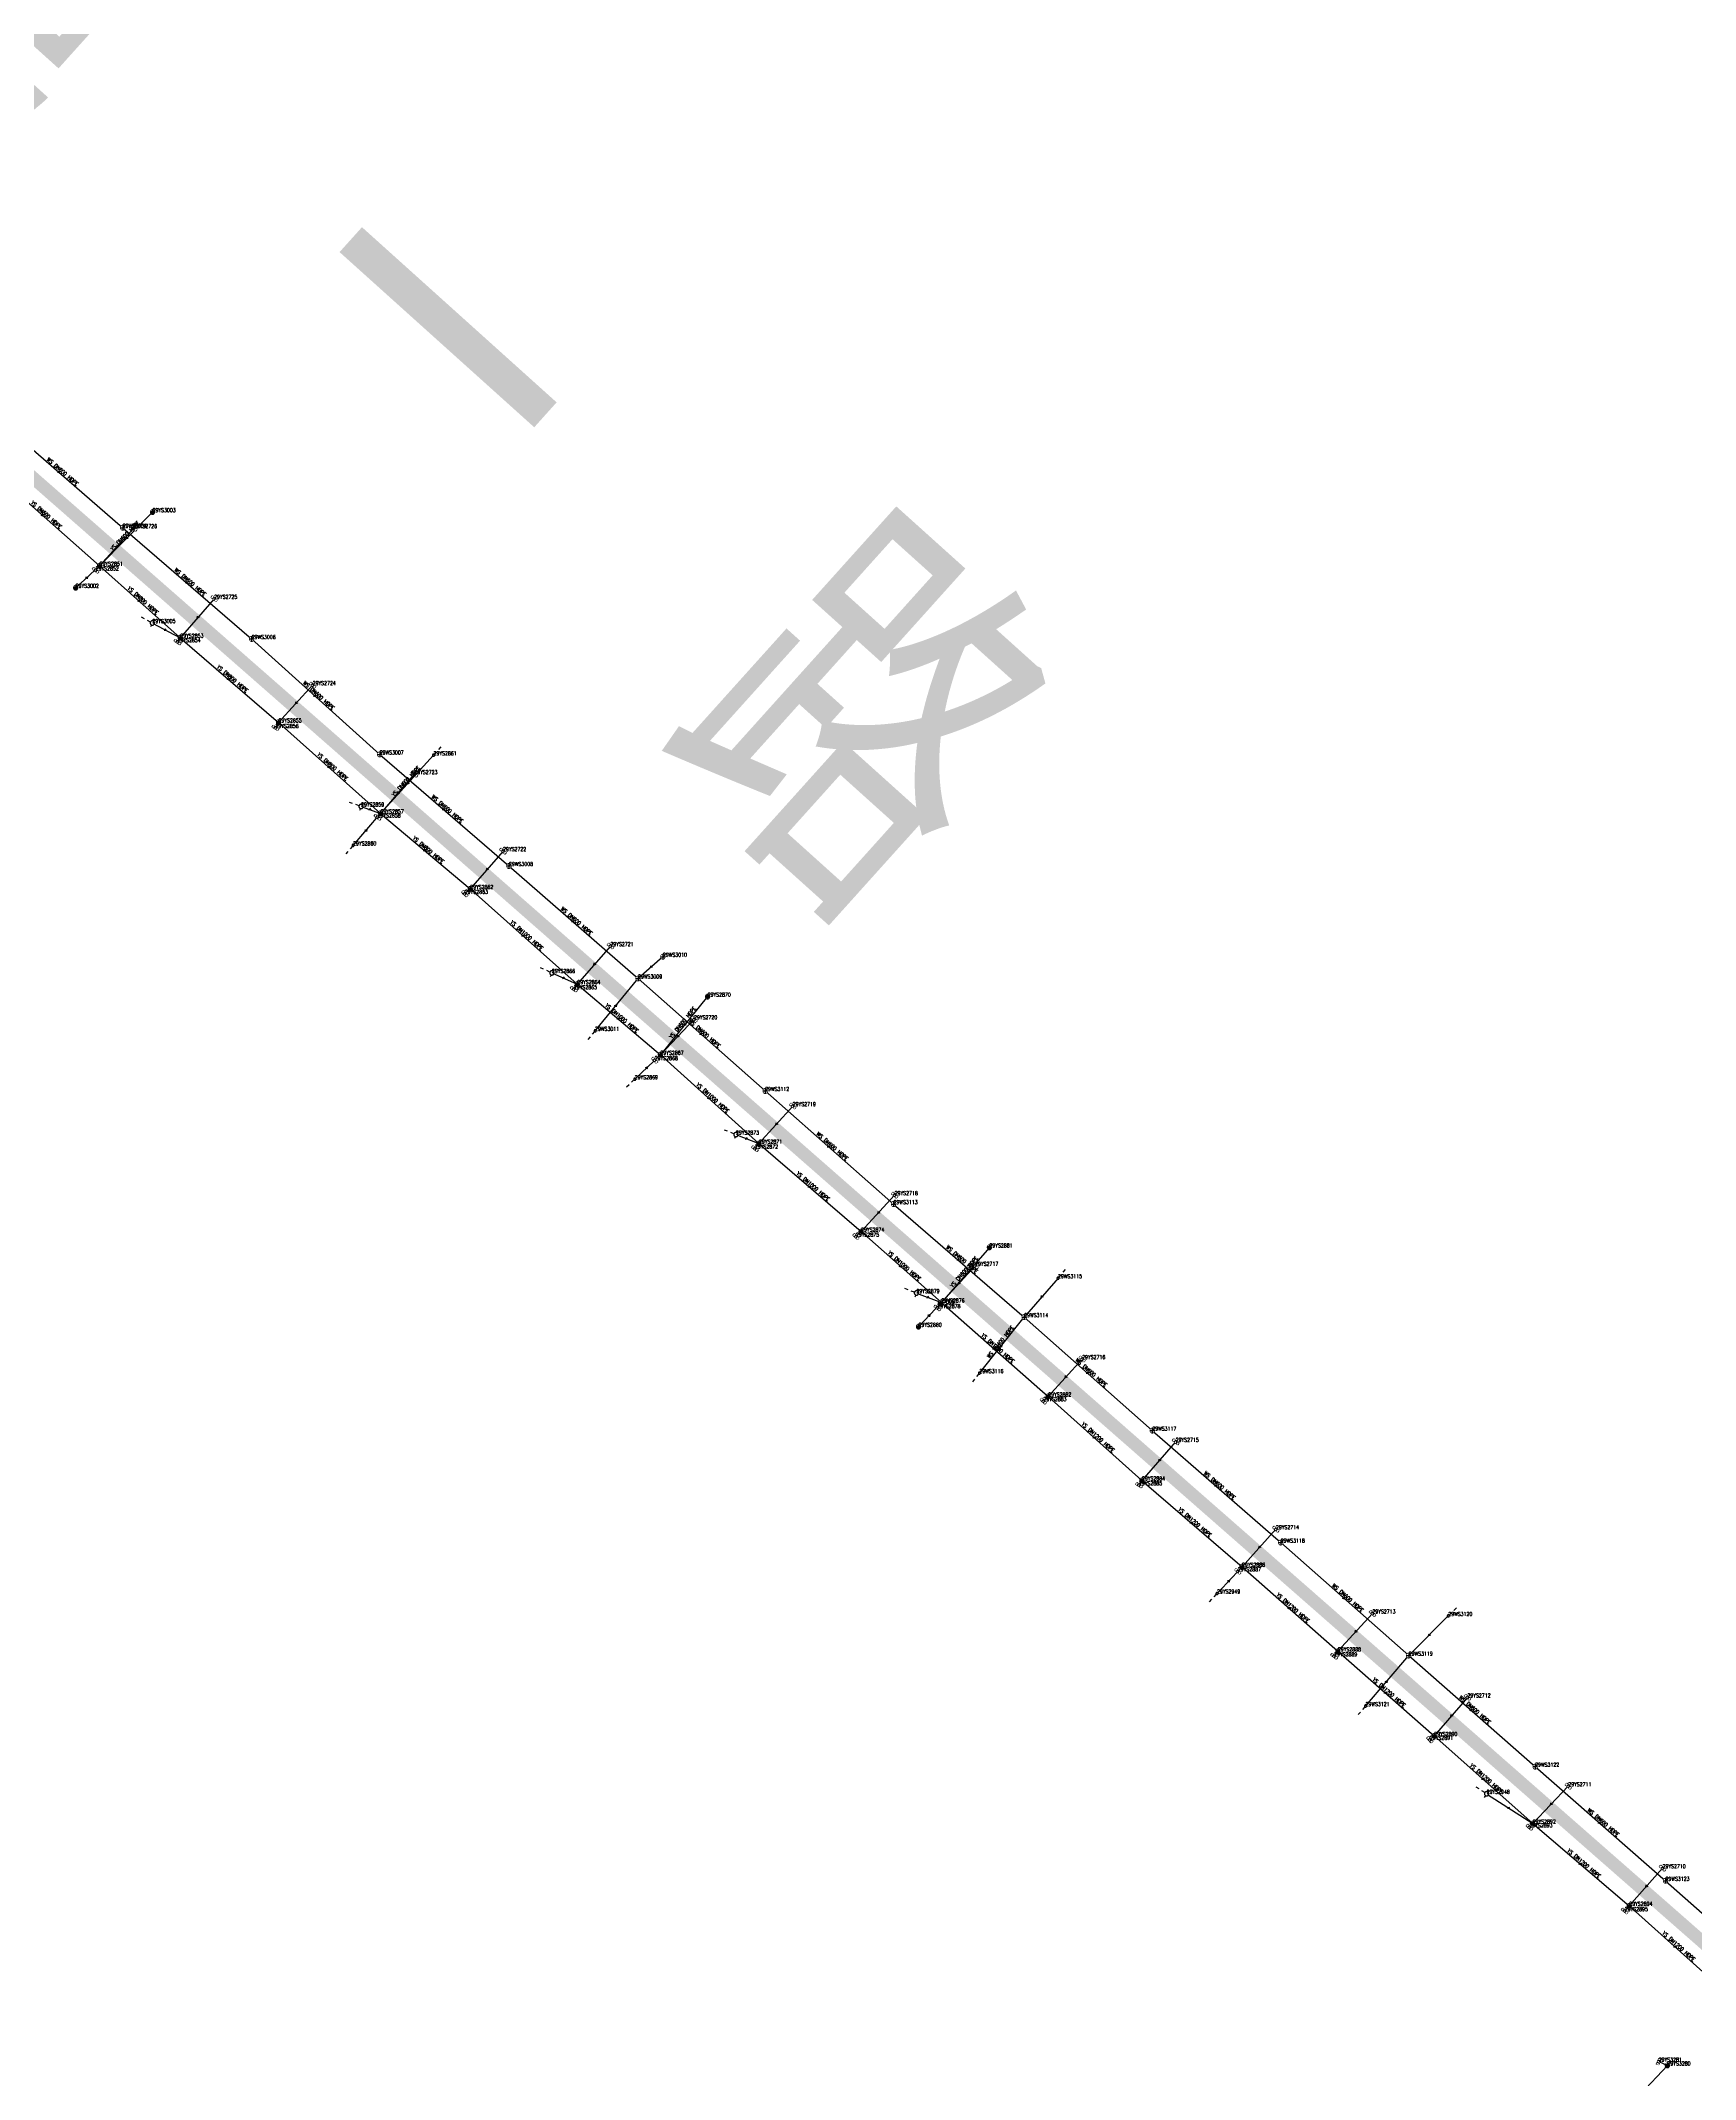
# Model space of a CAD drawing. Extents: x 78813 to 99477, y 2421021 to 2448125.
# Drawn here: x 85965 to 86351.8, y 2430890.8 to 2431367.2 of the extents above; entities that cross this region are included whole.
import ezdxf
from ezdxf.enums import TextEntityAlignment as Align

# ---------------------------------------------------------------- set-up
doc = ezdxf.new("R2010")
doc.units = 0
doc.set_wipeout_variables(frame=1)
doc.layers.get('0').update_dxf_attribs({"linetype": 'CONTINUOUS'})
for name, color, linetype in [('DX_WS', 16, 'CONTINUOUS'), ('DX_YS', 42, 'CONTINUOUS'), ('道路', 5, 'CONTINUOUS')]:
    doc.layers.add(name, color=color, linetype=linetype)
for name, color, linetype, true_color in [('WSLINE', 7, 'CONTINUOUS', 0x7f0000), ('YSANNEXE', 7, 'CONTINUOUS', 0xcc9900), ('YSLINE', 7, 'CONTINUOUS', 0xcc9900)]:
    doc.layers.add(name, color=color, linetype=linetype, true_color=true_color)
doc.layers.add('道路名称', color=7, linetype='CONTINUOUS', lineweight=0)
doc.styles.add('CcNameZT', font='txt.SHX', dxfattribs={"width": 0.8, "bigfont": 'HZTXT.SHX'})
doc.styles.get("Standard").update_dxf_attribs({"font": 'txt.shx', "bigfont": 'hztxt.shx'})
doc.styles.add('宋体0.7', font='', dxfattribs={"width": 0.7})
doc.styles.get('宋体0.7').set_extended_font_data('SimSun')

# ---------------------------------------------------------------- blocks, each defined once
blk = doc.blocks.new('PS污水井')
blk.add_lwpolyline([(1, 0), (1, 0.07), (0.99, 0.14), (0.98, 0.21), (0.96, 0.28), (0.94, 0.34), (0.91, 0.41), (0.88, 0.47), (0.85, 0.53), (0.81, 0.59), (0.77, 0.64), (0.72, 0.69), (0.67, 0.74), (0.62, 0.79), (0.56, 0.83), (0.5, 0.87), (0.44, 0.9), (0.37, 0.93), (0.31, 0.95), (0.24, 0.97), (0.17, 0.98), (0.1, 0.99), (0.03, 1), (-0.03, 1), (-0.1, 0.99), (-0.17, 0.98), (-0.24, 0.97), (-0.31, 0.95), (-0.37, 0.93), (-0.44, 0.9), (-0.5, 0.87), (-0.56, 0.83), (-0.62, 0.79), (-0.67, 0.74), (-0.72, 0.69), (-0.77, 0.64), (-0.81, 0.59), (-0.85, 0.53), (-0.88, 0.47), (-0.91, 0.41), (-0.94, 0.34), (-0.96, 0.28), (-0.98, 0.21), (-0.99, 0.14), (-1, 0.07), (-1, 0), (-1, -0.07), (-0.99, -0.14), (-0.98, -0.21), (-0.96, -0.28), (-0.94, -0.34), (-0.91, -0.41), (-0.88, -0.47), (-0.85, -0.53), (-0.81, -0.59), (-0.77, -0.64), (-0.72, -0.69), (-0.67, -0.74), (-0.62, -0.79), (-0.56, -0.83), (-0.5, -0.87), (-0.44, -0.9), (-0.37, -0.93), (-0.31, -0.95), (-0.24, -0.97), (-0.17, -0.98), (-0.1, -0.99), (-0.03, -1), (0.03, -1), (0.1, -0.99), (0.17, -0.98), (0.24, -0.97), (0.31, -0.95), (0.37, -0.93), (0.44, -0.9), (0.5, -0.87), (0.56, -0.83), (0.62, -0.79), (0.67, -0.74), (0.72, -0.69), (0.77, -0.64), (0.81, -0.59), (0.85, -0.53), (0.88, -0.47), (0.91, -0.41), (0.94, -0.34), (0.96, -0.28), (0.98, -0.21), (0.99, -0.14), (1, 0)], close=True)
blk.add_wipeout([(1, 0), (1, 0.07), (0.99, 0.14), (0.98, 0.21), (0.96, 0.28), (0.94, 0.34), (0.91, 0.41), (0.88, 0.47), (0.85, 0.53), (0.81, 0.59), (0.77, 0.64), (0.72, 0.69), (0.67, 0.74), (0.62, 0.79), (0.56, 0.83), (0.5, 0.87), (0.44, 0.9), (0.37, 0.93), (0.31, 0.95), (0.24, 0.97), (0.17, 0.98), (0.1, 0.99), (0.03, 1), (-0.03, 1), (-0.1, 0.99), (-0.17, 0.98), (-0.24, 0.97), (-0.31, 0.95), (-0.37, 0.93), (-0.44, 0.9), (-0.5, 0.87), (-0.56, 0.83), (-0.62, 0.79), (-0.67, 0.74), (-0.72, 0.69), (-0.77, 0.64), (-0.81, 0.59), (-0.85, 0.53), (-0.88, 0.47), (-0.91, 0.41), (-0.94, 0.34), (-0.96, 0.28), (-0.98, 0.21), (-0.99, 0.14), (-1, 0.07), (-1, 0), (-1, -0.07), (-0.99, -0.14), (-0.98, -0.21), (-0.96, -0.28), (-0.94, -0.34), (-0.91, -0.41), (-0.88, -0.47), (-0.85, -0.53), (-0.81, -0.59), (-0.77, -0.64), (-0.72, -0.69), (-0.67, -0.74), (-0.62, -0.79), (-0.56, -0.83), (-0.5, -0.87), (-0.44, -0.9), (-0.37, -0.93), (-0.31, -0.95), (-0.24, -0.97), (-0.17, -0.98), (-0.1, -0.99), (-0.03, -1), (0.03, -1), (0.1, -0.99), (0.17, -0.98), (0.24, -0.97), (0.31, -0.95), (0.37, -0.93), (0.44, -0.9), (0.5, -0.87), (0.56, -0.83), (0.62, -0.79), (0.67, -0.74), (0.72, -0.69), (0.77, -0.64), (0.81, -0.59), (0.85, -0.53), (0.88, -0.47), (0.91, -0.41), (0.94, -0.34), (0.96, -0.28), (0.98, -0.21), (0.99, -0.14)])
for p, q in [((-1, 0), (0, 0)), ((0, 1), (0, 0)), ((0, 0), (0, -1)), ((0, 0), (1, 0))]:
    blk.add_line(p, q)
blk = doc.blocks.new('PS非普查')
blk.add_lwpolyline([(3.7, 0), (5.3, 0)])
blk.add_wipeout([(0.5, 0), (0.5, 0.03), (0.5, 0.07), (0.49, 0.1), (0.48, 0.14), (0.47, 0.17), (0.46, 0.2), (0.44, 0.23), (0.42, 0.26), (0.4, 0.29), (0.38, 0.32), (0.36, 0.35), (0.33, 0.37), (0.31, 0.39), (0.28, 0.41), (0.25, 0.43), (0.22, 0.45), (0.19, 0.46), (0.15, 0.48), (0.12, 0.49), (0.09, 0.49), (0.05, 0.5), (0.02, 0.5), (-0.02, 0.5), (-0.05, 0.5), (-0.09, 0.49), (-0.12, 0.49), (-0.15, 0.48), (-0.19, 0.46), (-0.22, 0.45), (-0.25, 0.43), (-0.28, 0.41), (-0.31, 0.39), (-0.33, 0.37), (-0.36, 0.35), (-0.38, 0.32), (-0.4, 0.29), (-0.42, 0.26), (-0.44, 0.23), (-0.46, 0.2), (-0.47, 0.17), (-0.48, 0.14), (-0.49, 0.1), (-0.5, 0.07), (-0.5, 0.03), (-0.5, 0), (-0.5, -0.03), (-0.5, -0.07), (-0.49, -0.1), (-0.48, -0.14), (-0.47, -0.17), (-0.46, -0.2), (-0.44, -0.23), (-0.42, -0.26), (-0.4, -0.29), (-0.38, -0.32), (-0.36, -0.35), (-0.33, -0.37), (-0.31, -0.39), (-0.28, -0.41), (-0.25, -0.43), (-0.22, -0.45), (-0.19, -0.46), (-0.15, -0.48), (-0.12, -0.49), (-0.09, -0.49), (-0.05, -0.5), (-0.02, -0.5), (0.02, -0.5), (0.05, -0.5), (0.09, -0.49), (0.12, -0.49), (0.15, -0.48), (0.19, -0.46), (0.22, -0.45), (0.25, -0.43), (0.28, -0.41), (0.31, -0.39), (0.33, -0.37), (0.36, -0.35), (0.38, -0.32), (0.4, -0.29), (0.42, -0.26), (0.44, -0.23), (0.46, -0.2), (0.47, -0.17), (0.48, -0.14), (0.49, -0.1), (0.5, -0.07)])
blk.add_line((0.5, 0), (2.1, 0))
blk.add_lwpolyline([(0.5, 0), (0.5, 0.03), (0.5, 0.07), (0.49, 0.1), (0.48, 0.14), (0.47, 0.17), (0.46, 0.2), (0.44, 0.23), (0.42, 0.26), (0.4, 0.29), (0.38, 0.32), (0.36, 0.35), (0.33, 0.37), (0.31, 0.39), (0.28, 0.41), (0.25, 0.43), (0.22, 0.45), (0.19, 0.46), (0.15, 0.48), (0.12, 0.49), (0.09, 0.49), (0.05, 0.5), (0.02, 0.5), (-0.02, 0.5), (-0.05, 0.5), (-0.09, 0.49), (-0.12, 0.49), (-0.15, 0.48), (-0.19, 0.46), (-0.22, 0.45), (-0.25, 0.43), (-0.28, 0.41), (-0.31, 0.39), (-0.33, 0.37), (-0.36, 0.35), (-0.38, 0.32), (-0.4, 0.29), (-0.42, 0.26), (-0.44, 0.23), (-0.46, 0.2), (-0.47, 0.17), (-0.48, 0.14), (-0.49, 0.1), (-0.5, 0.07), (-0.5, 0.03), (-0.5, 0), (-0.5, -0.03), (-0.5, -0.07), (-0.49, -0.1), (-0.48, -0.14), (-0.47, -0.17), (-0.46, -0.2), (-0.44, -0.23), (-0.42, -0.26), (-0.4, -0.29), (-0.38, -0.32), (-0.36, -0.35), (-0.33, -0.37), (-0.31, -0.39), (-0.28, -0.41), (-0.25, -0.43), (-0.22, -0.45), (-0.19, -0.46), (-0.15, -0.48), (-0.12, -0.49), (-0.09, -0.49), (-0.05, -0.5), (-0.02, -0.5), (0.02, -0.5), (0.05, -0.5), (0.09, -0.49), (0.12, -0.49), (0.15, -0.48), (0.19, -0.46), (0.22, -0.45), (0.25, -0.43), (0.28, -0.41), (0.31, -0.39), (0.33, -0.37), (0.36, -0.35), (0.38, -0.32), (0.4, -0.29), (0.42, -0.26), (0.44, -0.23), (0.46, -0.2), (0.47, -0.17), (0.48, -0.14), (0.49, -0.1), (0.5, -0.07), (0.5, 0)], close=True)
blk = doc.blocks.new('LX')
for p, q in [((-0.866, 0.5), (0, 0)), ((0, 0), (-0.866, -0.5))]:
    blk.add_line(p, q)
blk = doc.blocks.new('PS雨水井')
blk.add_lwpolyline([(1, 0), (1, 0.07), (0.99, 0.14), (0.98, 0.21), (0.96, 0.28), (0.94, 0.34), (0.91, 0.41), (0.88, 0.47), (0.85, 0.53), (0.81, 0.59), (0.77, 0.64), (0.72, 0.69), (0.67, 0.74), (0.62, 0.79), (0.56, 0.83), (0.5, 0.87), (0.44, 0.9), (0.37, 0.93), (0.31, 0.95), (0.24, 0.97), (0.17, 0.98), (0.1, 0.99), (0.03, 1), (-0.03, 1), (-0.1, 0.99), (-0.17, 0.98), (-0.24, 0.97), (-0.31, 0.95), (-0.37, 0.93), (-0.44, 0.9), (-0.5, 0.87), (-0.56, 0.83), (-0.62, 0.79), (-0.67, 0.74), (-0.72, 0.69), (-0.77, 0.64), (-0.81, 0.59), (-0.85, 0.53), (-0.88, 0.47), (-0.91, 0.41), (-0.94, 0.34), (-0.96, 0.28), (-0.98, 0.21), (-0.99, 0.14), (-1, 0.07), (-1, 0), (-1, -0.07), (-0.99, -0.14), (-0.98, -0.21), (-0.96, -0.28), (-0.94, -0.34), (-0.91, -0.41), (-0.88, -0.47), (-0.85, -0.53), (-0.81, -0.59), (-0.77, -0.64), (-0.72, -0.69), (-0.67, -0.74), (-0.62, -0.79), (-0.56, -0.83), (-0.5, -0.87), (-0.44, -0.9), (-0.37, -0.93), (-0.31, -0.95), (-0.24, -0.97), (-0.17, -0.98), (-0.1, -0.99), (-0.03, -1), (0.03, -1), (0.1, -0.99), (0.17, -0.98), (0.24, -0.97), (0.31, -0.95), (0.37, -0.93), (0.44, -0.9), (0.5, -0.87), (0.56, -0.83), (0.62, -0.79), (0.67, -0.74), (0.72, -0.69), (0.77, -0.64), (0.81, -0.59), (0.85, -0.53), (0.88, -0.47), (0.91, -0.41), (0.94, -0.34), (0.96, -0.28), (0.98, -0.21), (0.99, -0.14), (1, 0)], close=True)
blk.add_wipeout([(1, 0), (1, 0.07), (0.99, 0.14), (0.98, 0.21), (0.96, 0.28), (0.94, 0.34), (0.91, 0.41), (0.88, 0.47), (0.85, 0.53), (0.81, 0.59), (0.77, 0.64), (0.72, 0.69), (0.67, 0.74), (0.62, 0.79), (0.56, 0.83), (0.5, 0.87), (0.44, 0.9), (0.37, 0.93), (0.31, 0.95), (0.24, 0.97), (0.17, 0.98), (0.1, 0.99), (0.03, 1), (-0.03, 1), (-0.1, 0.99), (-0.17, 0.98), (-0.24, 0.97), (-0.31, 0.95), (-0.37, 0.93), (-0.44, 0.9), (-0.5, 0.87), (-0.56, 0.83), (-0.62, 0.79), (-0.67, 0.74), (-0.72, 0.69), (-0.77, 0.64), (-0.81, 0.59), (-0.85, 0.53), (-0.88, 0.47), (-0.91, 0.41), (-0.94, 0.34), (-0.96, 0.28), (-0.98, 0.21), (-0.99, 0.14), (-1, 0.07), (-1, 0), (-1, -0.07), (-0.99, -0.14), (-0.98, -0.21), (-0.96, -0.28), (-0.94, -0.34), (-0.91, -0.41), (-0.88, -0.47), (-0.85, -0.53), (-0.81, -0.59), (-0.77, -0.64), (-0.72, -0.69), (-0.67, -0.74), (-0.62, -0.79), (-0.56, -0.83), (-0.5, -0.87), (-0.44, -0.9), (-0.37, -0.93), (-0.31, -0.95), (-0.24, -0.97), (-0.17, -0.98), (-0.1, -0.99), (-0.03, -1), (0.03, -1), (0.1, -0.99), (0.17, -0.98), (0.24, -0.97), (0.31, -0.95), (0.37, -0.93), (0.44, -0.9), (0.5, -0.87), (0.56, -0.83), (0.62, -0.79), (0.67, -0.74), (0.72, -0.69), (0.77, -0.64), (0.81, -0.59), (0.85, -0.53), (0.88, -0.47), (0.91, -0.41), (0.94, -0.34), (0.96, -0.28), (0.98, -0.21), (0.99, -0.14)])
for p, q in [((-1, 0), (0, 0)), ((-0.88, 0.48), (0, 0.47)), ((0, 1), (0, 0)), ((0, 0.47), (0.88, 0.47)), ((0, 0), (0, -1)), ((0, 0), (1, 0)), ((-0.88, -0.48), (0, -0.48)), ((0, -0.48), (0.88, -0.48))]:
    blk.add_line(p, q)
blk = doc.blocks.new('PS管线点')
blk.add_wipeout([(0.5, 0), (0.5, 0.03), (0.5, 0.07), (0.49, 0.1), (0.48, 0.14), (0.47, 0.17), (0.46, 0.2), (0.44, 0.23), (0.42, 0.26), (0.4, 0.29), (0.38, 0.32), (0.36, 0.35), (0.33, 0.37), (0.31, 0.39), (0.28, 0.41), (0.25, 0.43), (0.22, 0.45), (0.19, 0.46), (0.15, 0.48), (0.12, 0.49), (0.09, 0.49), (0.05, 0.5), (0.02, 0.5), (-0.02, 0.5), (-0.05, 0.5), (-0.09, 0.49), (-0.12, 0.49), (-0.15, 0.48), (-0.19, 0.46), (-0.22, 0.45), (-0.25, 0.43), (-0.28, 0.41), (-0.31, 0.39), (-0.33, 0.37), (-0.36, 0.35), (-0.38, 0.32), (-0.4, 0.29), (-0.42, 0.26), (-0.44, 0.23), (-0.46, 0.2), (-0.47, 0.17), (-0.48, 0.14), (-0.49, 0.1), (-0.5, 0.07), (-0.5, 0.03), (-0.5, 0), (-0.5, -0.03), (-0.5, -0.07), (-0.49, -0.1), (-0.48, -0.14), (-0.47, -0.17), (-0.46, -0.2), (-0.44, -0.23), (-0.42, -0.26), (-0.4, -0.29), (-0.38, -0.32), (-0.36, -0.35), (-0.33, -0.37), (-0.31, -0.39), (-0.28, -0.41), (-0.25, -0.43), (-0.22, -0.45), (-0.19, -0.46), (-0.15, -0.48), (-0.12, -0.49), (-0.09, -0.49), (-0.05, -0.5), (-0.02, -0.5), (0.02, -0.5), (0.05, -0.5), (0.09, -0.49), (0.12, -0.49), (0.15, -0.48), (0.19, -0.46), (0.22, -0.45), (0.25, -0.43), (0.28, -0.41), (0.31, -0.39), (0.33, -0.37), (0.36, -0.35), (0.38, -0.32), (0.4, -0.29), (0.42, -0.26), (0.44, -0.23), (0.46, -0.2), (0.47, -0.17), (0.48, -0.14), (0.49, -0.1), (0.5, -0.07)])
blk.add_lwpolyline([(0.5, 0), (0.5, 0.03), (0.5, 0.07), (0.49, 0.1), (0.48, 0.14), (0.47, 0.17), (0.46, 0.2), (0.44, 0.23), (0.42, 0.26), (0.4, 0.29), (0.38, 0.32), (0.36, 0.35), (0.33, 0.37), (0.31, 0.39), (0.28, 0.41), (0.25, 0.43), (0.22, 0.45), (0.19, 0.46), (0.15, 0.48), (0.12, 0.49), (0.09, 0.49), (0.05, 0.5), (0.02, 0.5), (-0.02, 0.5), (-0.05, 0.5), (-0.09, 0.49), (-0.12, 0.49), (-0.15, 0.48), (-0.19, 0.46), (-0.22, 0.45), (-0.25, 0.43), (-0.28, 0.41), (-0.31, 0.39), (-0.33, 0.37), (-0.36, 0.35), (-0.38, 0.32), (-0.4, 0.29), (-0.42, 0.26), (-0.44, 0.23), (-0.46, 0.2), (-0.47, 0.17), (-0.48, 0.14), (-0.49, 0.1), (-0.5, 0.07), (-0.5, 0.03), (-0.5, 0), (-0.5, -0.03), (-0.5, -0.07), (-0.49, -0.1), (-0.48, -0.14), (-0.47, -0.17), (-0.46, -0.2), (-0.44, -0.23), (-0.42, -0.26), (-0.4, -0.29), (-0.38, -0.32), (-0.36, -0.35), (-0.33, -0.37), (-0.31, -0.39), (-0.28, -0.41), (-0.25, -0.43), (-0.22, -0.45), (-0.19, -0.46), (-0.15, -0.48), (-0.12, -0.49), (-0.09, -0.49), (-0.05, -0.5), (-0.02, -0.5), (0.02, -0.5), (0.05, -0.5), (0.09, -0.49), (0.12, -0.49), (0.15, -0.48), (0.19, -0.46), (0.22, -0.45), (0.25, -0.43), (0.28, -0.41), (0.31, -0.39), (0.33, -0.37), (0.36, -0.35), (0.38, -0.32), (0.4, -0.29), (0.42, -0.26), (0.44, -0.23), (0.46, -0.2), (0.47, -0.17), (0.48, -0.14), (0.49, -0.1), (0.5, -0.07), (0.5, 0)], close=True)
blk = doc.blocks.new('PS雨篦')
blk.add_lwpolyline([(-1.5, 0.5), (0, 0.5), (1.5, 0.5), (1.5, -0.5), (0, -0.5), (-1.5, -0.5)], close=True)
blk.add_wipeout([(-1.5, 0.5), (0, 0.5), (1.5, 0.5), (1.5, -0.5), (0, -0.5), (-1.5, -0.5)])
for p, q in [((-0.51, -0.5), (-0.51, 0.5)), ((0.49, -0.5), (0.49, 0.5))]:
    blk.add_line(p, q)
blk = doc.blocks.new('PS预留口')
blk.add_lwpolyline([(4.2, 0), (5.8, 0)])
blk.add_wipeout([(1, 0), (1, 0.07), (0.99, 0.14), (0.98, 0.21), (0.96, 0.28), (0.94, 0.34), (0.91, 0.41), (0.88, 0.47), (0.85, 0.53), (0.81, 0.59), (0.77, 0.64), (0.72, 0.69), (0.67, 0.74), (0.62, 0.79), (0.56, 0.83), (0.5, 0.87), (0.44, 0.9), (0.37, 0.93), (0.31, 0.95), (0.24, 0.97), (0.17, 0.98), (0.1, 0.99), (0.03, 1), (-0.03, 1), (-0.1, 0.99), (-0.17, 0.98), (-0.24, 0.97), (-0.31, 0.95), (-0.37, 0.93), (-0.44, 0.9), (-0.5, 0.87), (-0.56, 0.83), (-0.62, 0.79), (-0.67, 0.74), (-0.72, 0.69), (-0.77, 0.64), (-0.81, 0.59), (-0.85, 0.53), (-0.88, 0.47), (-0.91, 0.41), (-0.94, 0.34), (-0.96, 0.28), (-0.98, 0.21), (-0.99, 0.14), (-1, 0.07), (-1, 0), (-1, -0.07), (-0.99, -0.14), (-0.98, -0.21), (-0.96, -0.28), (-0.94, -0.34), (-0.91, -0.41), (-0.88, -0.47), (-0.85, -0.53), (-0.81, -0.59), (-0.77, -0.64), (-0.72, -0.69), (-0.67, -0.74), (-0.62, -0.79), (-0.56, -0.83), (-0.5, -0.87), (-0.44, -0.9), (-0.37, -0.93), (-0.31, -0.95), (-0.24, -0.97), (-0.17, -0.98), (-0.1, -0.99), (-0.03, -1), (0.03, -1), (0.1, -0.99), (0.17, -0.98), (0.24, -0.97), (0.31, -0.95), (0.37, -0.93), (0.44, -0.9), (0.5, -0.87), (0.56, -0.83), (0.62, -0.79), (0.67, -0.74), (0.72, -0.69), (0.77, -0.64), (0.81, -0.59), (0.85, -0.53), (0.88, -0.47), (0.91, -0.41), (0.94, -0.34), (0.96, -0.28), (0.98, -0.21), (0.99, -0.14)])
blk.add_line((1, 0), (2.6, 0))
blk.add_lwpolyline([(1, 0), (1, 0.07), (0.99, 0.14), (0.98, 0.21), (0.96, 0.28), (0.94, 0.34), (0.91, 0.41), (0.88, 0.47), (0.85, 0.53), (0.81, 0.59), (0.77, 0.64), (0.72, 0.69), (0.67, 0.74), (0.62, 0.79), (0.56, 0.83), (0.5, 0.87), (0.44, 0.9), (0.37, 0.93), (0.31, 0.95), (0.24, 0.97), (0.17, 0.98), (0.1, 0.99), (0.03, 1), (-0.03, 1), (-0.1, 0.99), (-0.17, 0.98), (-0.24, 0.97), (-0.31, 0.95), (-0.37, 0.93), (-0.44, 0.9), (-0.5, 0.87), (-0.56, 0.83), (-0.62, 0.79), (-0.67, 0.74), (-0.72, 0.69), (-0.77, 0.64), (-0.81, 0.59), (-0.85, 0.53), (-0.88, 0.47), (-0.91, 0.41), (-0.94, 0.34), (-0.96, 0.28), (-0.98, 0.21), (-0.99, 0.14), (-1, 0.07), (-1, 0), (-1, -0.07), (-0.99, -0.14), (-0.98, -0.21), (-0.96, -0.28), (-0.94, -0.34), (-0.91, -0.41), (-0.88, -0.47), (-0.85, -0.53), (-0.81, -0.59), (-0.77, -0.64), (-0.72, -0.69), (-0.67, -0.74), (-0.62, -0.79), (-0.56, -0.83), (-0.5, -0.87), (-0.44, -0.9), (-0.37, -0.93), (-0.31, -0.95), (-0.24, -0.97), (-0.17, -0.98), (-0.1, -0.99), (-0.03, -1), (0.03, -1), (0.1, -0.99), (0.17, -0.98), (0.24, -0.97), (0.31, -0.95), (0.37, -0.93), (0.44, -0.9), (0.5, -0.87), (0.56, -0.83), (0.62, -0.79), (0.67, -0.74), (0.72, -0.69), (0.77, -0.64), (0.81, -0.59), (0.85, -0.53), (0.88, -0.47), (0.91, -0.41), (0.94, -0.34), (0.96, -0.28), (0.98, -0.21), (0.99, -0.14), (1, 0)], close=True)
for points in [[(0, 1), (0, 2)], [(0, -2), (0, -1)]]:
    blk.add_lwpolyline(points)
blk = doc.blocks.new('测量点')
h = blk.add_hatch(color=256)
edge = h.paths.add_edge_path()
edge.add_arc((0, 0), 0.5, 0, 360)
blk.add_circle((0, 0), 0.5)

msp = doc.modelspace()

# ---------------------------------------------------------------- linework, layer by layer
at = {"layer": 'WSLINE'}
for p, q in [((85954.58, 2431279.05), (85984.12, 2431253.43)), ((85984.12, 2431253.43), (86014.27, 2431227.43)), ((86014.27, 2431227.43), (86044.21, 2431200.43)), ((86044.21, 2431200.43), (86074.43, 2431174.36)), ((86074.43, 2431174.36), (86104.62, 2431148.06)), ((86110.42, 2431153.15), (86104.62, 2431148.06)), ((86094.56, 2431135.83), (86104.62, 2431148.06)), ((86104.62, 2431148.06), (86134.32, 2431121.77)), ((86134.32, 2431121.77), (86164.34, 2431095.35)), ((86164.34, 2431095.35), (86194.88, 2431068.93)), ((86202.79, 2431078.01), (86194.88, 2431068.93)), ((86184.42, 2431055.84), (86194.88, 2431068.93)), ((86194.88, 2431068.93), (86224.84, 2431042.39)), ((86224.84, 2431042.39), (86254.87, 2431016.22)), ((86254.87, 2431016.22), (86284.77, 2430989.81)), ((86294.04, 2430999.07), (86284.77, 2430989.81)), ((86274.68, 2430978.01), (86284.77, 2430989.81)), ((86284.77, 2430989.81), (86314.34, 2430963.84)), ((86314.34, 2430963.84), (86344.82, 2430937.18)), ((86344.82, 2430937.18), (86375.03, 2430910.4))]:
    msp.add_line(p, q, dxfattribs=at)
at = {"layer": 'YSLINE'}
for p, q in [((85952.38, 2431267.77), (85978.73, 2431244.54)), ((85973.13, 2431239.39), (85978.73, 2431244.54)), ((85977.79, 2431243.44), (85978.73, 2431244.54)), ((85978.73, 2431244.54), (85997.59, 2431227.72)), ((86005.5, 2431236.83), (85997.59, 2431227.72)), ((85991.05, 2431231.15), (85997.59, 2431227.72)), ((85996.93, 2431226.69), (85997.59, 2431227.72)), ((86028.53, 2431216.63), (86020.55, 2431207.93)), ((86019.83, 2431206.63), (86020.55, 2431207.93)), ((86052.3, 2431195.82), (86044.42, 2431186.66)), ((86037.99, 2431179.18), (86044.42, 2431186.66)), ((86039.85, 2431188.27), (86044.42, 2431186.66)), ((86043.69, 2431185.72), (86044.42, 2431186.66)), ((86044.42, 2431186.66), (86065.36, 2431169)), ((86064.1, 2431167.88), (86065.36, 2431169)), ((86065.36, 2431169), (86090.39, 2431146.75)), ((86098.15, 2431155.65), (86090.39, 2431146.75)), ((86084.46, 2431149.37), (86090.39, 2431146.75)), ((86089.6, 2431145.56), (86090.39, 2431146.75)), ((86120.87, 2431143.83), (86109.84, 2431130.25)), ((86117.7, 2431138.52), (86109.84, 2431130.25)), ((86103.83, 2431124.52), (86109.84, 2431130.25)), ((86108.5, 2431128.97), (86109.84, 2431130.25)), ((86140.77, 2431118.25), (86132.88, 2431109.49)), ((86127.49, 2431111.58), (86132.88, 2431109.49)), ((86131.93, 2431108.31), (86132.88, 2431109.49)), ((86132.88, 2431109.49), (86156.76, 2431088.9)), ((86155.55, 2431087.73), (86156.76, 2431088.9)), ((86156.76, 2431088.9), (86175.52, 2431072.33)), ((86186.76, 2431085.22), (86175.52, 2431072.33)), ((86183.41, 2431080.92), (86175.52, 2431072.33)), ((86169.69, 2431074.55), (86175.52, 2431072.33)), ((86170.18, 2431066.68), (86175.52, 2431072.33)), ((86174.57, 2431071.04), (86175.52, 2431072.33)), ((86208.43, 2431059.12), (86200.49, 2431050.38)), ((86199.37, 2431049.29), (86200.49, 2431050.38)), ((86221.72, 2431029.62), (86222.41, 2431030.74)), ((86222.41, 2431030.74), (86245.81, 2431010.58)), ((86239.97, 2431004.32), (86245.81, 2431010.58)), ((86244.82, 2431009.5), (86245.81, 2431010.58)), ((86245.81, 2431010.58), (86268.21, 2430990.8)), ((86276.29, 2430999.64), (86268.21, 2430990.8)), ((86267.35, 2430989.63), (86268.21, 2430990.8)), ((86298.51, 2430980.04), (86290.74, 2430971.02)), ((86289.73, 2430970.14), (86290.74, 2430971.02)), ((86302.99, 2430957.5), (86313.76, 2430950.54)), ((86322.08, 2430959.27), (86313.76, 2430950.54)), ((86312.99, 2430949.68), (86313.76, 2430950.54)), ((86313.76, 2430950.54), (86336.34, 2430931.32)), ((86335.29, 2430930.08), (86336.34, 2430931.32)), ((86336.34, 2430931.32), (86358.06, 2430911.85)), ((86345.26, 2430894.01), (86327.86, 2430875.5)), ((86343.23, 2430894.9), (86345.26, 2430894.01))]:
    msp.add_line(p, q, dxfattribs=at)

# ---------------------------------------------------------------- block references
at = {"layer": 'DX_WS', "yscale": 0.5, "zscale": 0.5}
for p, xscale, rotation in [((85969.35, 2431266.24), 0.5000000001204519, 319.1374918729616), ((85999.19, 2431240.43), 0.5000000001204519, 319.1374918729616), ((86029.24, 2431213.93), 0.4999999999871826, 317.9915762995381), ((86059.32, 2431187.4), 0.5000000001204519, 319.1374918729616), ((86089.52, 2431161.21), 0.5000000001204519, 319.1374918729616), ((86099.59, 2431141.94), 0.5000000001275243, 50.4202859825869), ((86119.47, 2431134.91), 0.4999999998866608, 318.5645341074481), ((86149.33, 2431108.56), 0.4999999998866608, 318.5645341074481), ((86179.61, 2431082.14), 0.5000000001204519, 319.1374918729616), ((86198.84, 2431073.47), 0.5000000001008229, 229.1831180618362), ((86189.65, 2431062.39), 0.5000000001003929, 51.56620157030893), ((86209.86, 2431055.66), 0.4999999998866608, 318.5645341074481), ((86239.85, 2431029.3), 0.5000000001204519, 319.1374918729616), ((86269.82, 2431003.01), 0.4999999998866608, 318.5645341074481), ((86289.41, 2430994.44), 0.5000000001441505, 225.1724135036378), ((86279.73, 2430983.91), 0.5000000000786358, 49.27437038812209), ((86299.56, 2430976.83), 0.4999999998866608, 318.5645341074481), ((86329.58, 2430950.51), 0.4999999998866608, 318.5645341074481)]:
    msp.add_blockref('LX', p, dxfattribs=dict(at, xscale=xscale, rotation=rotation))
at = {"layer": 'YSANNEXE', "yscale": 0.5, "zscale": 0.5}
for p, xscale, rotation in [((85965.55, 2431256.16), 0.4999999998866608, 318.5645341074481), ((85982.73, 2431248.93), 0.5000000000745004, 227.4642446757911), ((85988.16, 2431236.13), 0.4999999999871826, 317.9915762995381), ((86001.55, 2431232.27), 0.5000000001008229, 229.1831180618362), ((86009.07, 2431217.82), 0.5000000001204519, 319.1374918729616), ((86024.54, 2431212.28), 0.5000000000745004, 227.4642446757911), ((86032.49, 2431197.29), 0.4999999998866608, 318.5645341074481), ((86048.36, 2431191.24), 0.5000000001008229, 229.1831180618362), ((86054.89, 2431177.83), 0.4999999999088414, 319.7104496964721), ((86069.2, 2431173.42), 0.5000000001008229, 229.1831180618362), ((86077.88, 2431157.87), 0.4999999998866608, 318.5645341074481), ((86094.27, 2431151.2), 0.5000000001008229, 229.1831180618362), ((86100.12, 2431138.5), 0.4999999999088414, 319.7104496964721), ((86113.77, 2431134.38), 0.4999999998439218, 226.318329060497), ((86121.36, 2431119.87), 0.4999999999871826, 317.9915762995381), ((86136.82, 2431113.87), 0.5000000000236343, 228.0372024639738), ((86144.82, 2431099.2), 0.5000000001204519, 319.1374918729616), ((86160.68, 2431093.17), 0.5000000000745004, 227.4642446757911), ((86166.14, 2431080.62), 0.4999999998866608, 318.5645341074481), ((86179.46, 2431076.62), 0.5000000000745004, 227.4642446757911), ((86188, 2431061.35), 0.4999999998866608, 318.5645341074481), ((86204.46, 2431054.75), 0.5000000000745004, 227.4642446757911), ((86211.45, 2431040.56), 0.4999999999871826, 317.9915762995381), ((86226.35, 2431035.25), 0.50000000014632, 228.6101602728715), ((86234.11, 2431020.66), 0.5000000001204519, 319.1374918729616), ((86249.77, 2431014.96), 0.5000000000236343, 228.0372024639738), ((86257.01, 2431000.69), 0.4999999998866608, 318.5645341074481), ((86272.25, 2430995.22), 0.5000000000745004, 227.4642446757911), ((86279.48, 2430980.91), 0.4999999998866608, 318.5645341074481), ((86294.62, 2430975.53), 0.5000000001008229, 229.1831180618362), ((86308.38, 2430954.02), 0.5000000001029117, 327.1589010016834), ((86317.92, 2430954.9), 0.4999999998439218, 226.318329060497), ((86325.05, 2430940.93), 0.4999999999088414, 319.7104496964721), ((86340.23, 2430935.71), 0.50000000014632, 228.6101602728715), ((86347.2, 2430921.58), 0.4999999999871826, 317.9915762995381)]:
    msp.add_blockref('LX', p, dxfattribs=dict(at, xscale=xscale, rotation=rotation))

# ---------------------------------------------------------------- texts
at = {"layer": 'DX_WS', "style": 'CcNameZT', "width": 0.8}
for rotation, p in [(319.058, (85969.51, 2431266.43, -0.3)), (319.2298, (85999.36, 2431240.62, -0.01)), (317.9588, (86029.41, 2431214.11, -0.01)), (319.2212, (86059.48, 2431187.59, -0.01)), (318.9317, (86089.69, 2431161.4, -0.22)), (318.4845, (86119.63, 2431135.1, -0.15)), (318.6608, (86149.49, 2431108.75, -0.41)), (319.1388, (86179.78, 2431082.33, -0.25)), (318.4517, (86210.03, 2431055.85, -0.25)), (318.9252, (86240.02, 2431029.49, -0.26)), (318.5617, (86269.99, 2431003.2, -0.12)), (318.7016, (86299.72, 2430977.01, -0.22)), (318.8252, (86329.75, 2430950.7, -0.06))]:
    msp.add_text(' WS DN600 HDPE', height=0.9, rotation=rotation, dxfattribs=at).set_placement(p, align=Align.CENTER)
at = {"layer": 'DX_YS', "style": 'CcNameZT', "width": 0.8}
for s, rotation, p in [(' YS DN600 HDPE', 318.6014, (85965.72, 2431256.35, 1.19)), (' YS DN800 HDPE', 319.254, (86009.24, 2431218.01, 1.29)), (' YS DN800 HDPE', 318.2889, (86032.65, 2431197.48, 1.21)), (' YS DN800 HDPE', 319.85, (86055.05, 2431178.02, 1.2)), (' YS DN1000 HDPE', 318.3785, (86078.04, 2431158.06, 1.29)), (' YS DN1000 HDPE', 319.6767, (86100.28, 2431138.69, 1.01)), (' YS DN1000 HDPE', 317.9815, (86121.52, 2431120.06, 0.96)), (' YS DN1000 HDPE', 319.2399, (86144.98, 2431099.39, 0.96)), (' YS DN1200 HDPE', 318.134, (86211.61, 2431040.75, 0.61)), (' YS DN1200 HDPE', 319.2544, (86234.27, 2431020.85, 0.86)), (' YS DN1200 HDPE', 318.5647, (86257.17, 2431000.88, 0.56)), (' YS DN1200 HDPE', 319.5941, (86325.21, 2430941.12, 0.71)), (' YS DN1200 HDPE', 318.1223, (86347.36, 2430921.77, 0.57))]:
    msp.add_text(s, height=0.9, rotation=rotation, dxfattribs=at).set_placement(p, align=Align.CENTER)

# ---------------------------------------------------------------- next in the draw order: block references
at = {"layer": 'DX_WS', "xscale": 0.5, "yscale": 0.5, "zscale": 0.5}
for p in [(85984.12, 2431253.43, -0.01), (86014.27, 2431227.43, -0.01), (86044.21, 2431200.43, -0.01), (86074.43, 2431174.36, -0.22), (86110.42, 2431153.15, 0.32), (86104.62, 2431148.06, -0.15), (86134.32, 2431121.77, -0.41), (86164.34, 2431095.35, -0.25), (86194.88, 2431068.93, -0.25), (86224.84, 2431042.39, -0.26), (86254.87, 2431016.22, -0.12), (86284.77, 2430989.81, -0.22), (86314.34, 2430963.84, -0.06), (86344.82, 2430937.18, -0.11)]:
    msp.add_blockref('PS污水井', p, dxfattribs=at)
at = {"layer": 'DX_WS', "yscale": 0.5, "zscale": 0.5}
for p, xscale, rotation in [((86094.56, 2431135.83, 0.49), 0.500000000155356, 230.5608937887036), ((86202.79, 2431078.01, -0.06), 0.4999999998978421, 48.94511675993134), ((86184.42, 2431055.84, -0.05), 0.4999999998285006, 231.3642110866006), ((86294.04, 2430999.07, 0.2), 0.4999999999980391, 44.96225615875613), ((86274.68, 2430978.01, 0), 0.5000000000046679, 229.4755296855902)]:
    msp.add_blockref('PS非普查', p, dxfattribs=dict(at, xscale=xscale, rotation=rotation))
at = {"layer": 'DX_YS', "xscale": 0.5, "yscale": 0.5, "zscale": 0.5}
for p in [(85973.13, 2431239.39, 1.4), (86120.87, 2431143.83, 1.41), (86186.76, 2431085.22, 1.72), (86170.18, 2431066.68, 1.19)]:
    msp.add_blockref('PS雨水井', p, dxfattribs=at)
at = {"layer": 'DX_YS', "yscale": 0.5, "zscale": 0.5}
for name, p, xscale, rotation in [('PS雨篦', (86005.5, 2431236.83, 2.51), 0.4999999999751272, 139.037316773337), ('PS预留口', (85991.05, 2431231.15, 1.88), 0.5000000000912611, 152.2794028807761), ('PS雨篦', (86028.53, 2431216.63, 2.55), 0.4999999999077973, 137.5005903405481), ('PS非普查', (86037.99, 2431179.18, 1.28), 0.5000000001370035, 229.3007526559183), ('PS雨篦', (86098.15, 2431155.65, 2.62), 0.4999999998555978, 138.9163723279294), ('PS预留口', (86084.46, 2431149.37, 1.91), 0.4999999999536673, 156.1774184335678), ('PS雨篦', (86117.7, 2431138.52, 2.53), 0.4999999998942711, 136.4446025712905), ('PS非普查', (86103.83, 2431124.52, 1.41), 0.4999999999655862, 223.6308931664315), ('PS雨篦', (86140.77, 2431118.25, 2.47), 0.4999999998636963, 137.9860703138934), ('PS雨篦', (86183.41, 2431080.92, 2.53), 0.5000000000168346, 137.4388631206464), ('PS预留口', (86169.69, 2431074.55, 1.56), 0.5000000000170497, 159.0825670070368), ('PS雨篦', (86208.43, 2431059.12, 2.67), 0.4999999999560443, 137.7429602956222), ('PS非普查', (86239.97, 2431004.32, 1.14), 0.5000000001156262, 227.0289010876241), ('PS雨篦', (86276.29, 2430999.64, 2.54), 0.4999999999779772, 137.5856635157093), ('PS雨篦', (86298.51, 2430980.04, 2.42), 0.4999999998741998, 139.2629274492096), ('PS雨篦', (86322.08, 2430959.27, 2.47), 0.5000000001118992, 136.384400921453), ('PS雨篦', (86343.23, 2430894.9, 2.74), 0.5000000002110699, 246.2637882034975)]:
    msp.add_blockref(name, p, dxfattribs=dict(at, xscale=xscale, rotation=rotation))

# ---------------------------------------------------------------- next in the draw order: linework, layer by layer
at = {"layer": 'YSLINE'}
for p, q in [((85991.1, 2431257.08), (85978.73, 2431244.54)), ((85986.73, 2431253.32), (85978.73, 2431244.54)), ((85997.59, 2431227.72), (86020.55, 2431207.93)), ((86020.55, 2431207.93), (86044.42, 2431186.66)), ((86056.79, 2431200.24), (86044.42, 2431186.66)), ((86073.04, 2431177.84), (86065.36, 2431169)), ((86090.39, 2431146.75), (86109.84, 2431130.25)), ((86109.84, 2431130.25), (86132.88, 2431109.49)), ((86164.6, 2431097.43), (86156.76, 2431088.9)), ((86175.52, 2431072.33), (86200.49, 2431050.38)), ((86200.49, 2431050.38), (86222.41, 2431030.74)), ((86230.29, 2431039.76), (86222.41, 2431030.74)), ((86253.73, 2431019.34), (86245.81, 2431010.58)), ((86268.21, 2430990.8), (86290.74, 2430971.02)), ((86290.74, 2430971.02), (86313.76, 2430950.54)), ((86344.12, 2430940.11), (86336.34, 2430931.32))]:
    msp.add_line(p, q, dxfattribs=at)

# ---------------------------------------------------------------- next in the draw order: block references
at = {"layer": 'DX_WS', "xscale": 0.5000000000164332, "yscale": 0.5, "zscale": 0.5, "rotation": 221.1617089229225}
msp.add_blockref('LX', (86107.52, 2431150.6), dxfattribs=at)
at = {"layer": 'DX_YS', "xscale": 0.5, "yscale": 0.5, "zscale": 0.5}
msp.add_blockref('PS雨水井', (86345.26, 2430894.01, 2.63), dxfattribs=at)
at = {"layer": 'YSANNEXE', "yscale": 0.5, "zscale": 0.5}
for p, xscale, rotation in [((86115.36, 2431137.04), 0.4999999999756738, 230.9019914346831), ((86181.14, 2431078.77), 0.50000000014632, 228.6101602728715)]:
    msp.add_blockref('LX', p, dxfattribs=dict(at, xscale=xscale, rotation=rotation))

# ---------------------------------------------------------------- next in the draw order: texts
at = {"layer": 'DX_WS', "style": 'CcNameZT', "width": 0.8}
for s, p in [('29WS3004', (85984.12, 2431253.43, -0.01)), ('29WS3006', (86014.27, 2431227.43, -0.01)), ('29WS3007', (86044.21, 2431200.43, -0.01)), ('29WS3008', (86074.43, 2431174.36, -0.22)), ('29WS3010', (86110.42, 2431153.15, 0.32)), ('29WS3009', (86104.62, 2431148.06, -0.15)), ('29WS3011', (86094.56, 2431135.83, 0.49)), ('29WS3112', (86134.32, 2431121.77, -0.41)), ('29WS3113', (86164.34, 2431095.35, -0.25)), ('29WS3115', (86202.79, 2431078.01, -0.06)), ('29WS3114', (86194.88, 2431068.93, -0.25)), ('29WS3116', (86184.42, 2431055.84, -0.05)), ('29WS3117', (86224.84, 2431042.39, -0.26)), ('29WS3118', (86254.87, 2431016.22, -0.12)), ('29WS3120', (86294.04, 2430999.07, 0.2)), ('29WS3119', (86284.77, 2430989.81, -0.22)), ('29WS3121', (86274.68, 2430978.01, 0)), ('29WS3122', (86314.34, 2430963.84, -0.06)), ('29WS3123', (86344.82, 2430937.18, -0.11))]:
    msp.add_text(s, height=0.9, dxfattribs=at).set_placement(p)
msp.add_text(' WS DN400 HDPE', height=0.9, rotation=51.3642, dxfattribs=at).set_placement((86189.46, 2431062.54, -0.05), align=Align.CENTER)
at = {"layer": 'DX_YS', "width": 0.8}
for s, p in [('29YS3002', (85973.13, 2431239.39, 1.4)), ('29YS2725', (86005.5, 2431236.83, 2.51)), ('29YS3005', (85991.05, 2431231.15, 1.88)), ('29YS2724', (86028.53, 2431216.63, 2.55)), ('29YS2860', (86037.99, 2431179.18, 1.28)), ('29YS2721', (86098.15, 2431155.65, 2.62)), ('29YS2870', (86120.87, 2431143.83, 1.41)), ('29YS2720', (86117.7, 2431138.52, 2.53)), ('29YS2869', (86103.83, 2431124.52, 1.41)), ('29YS2719', (86140.77, 2431118.25, 2.47)), ('29YS2881', (86186.76, 2431085.22, 1.72)), ('29YS2717', (86183.41, 2431080.92, 2.53)), ('29YS2880', (86170.18, 2431066.68, 1.19)), ('29YS2716', (86208.43, 2431059.12, 2.67)), ('29YS2949', (86239.97, 2431004.32, 1.14)), ('29YS2713', (86276.29, 2430999.64, 2.54)), ('29YS2712', (86298.51, 2430980.04, 2.42)), ('29YS2711', (86322.08, 2430959.27, 2.47))]:
    msp.add_text(s, height=0.9, dxfattribs=at).set_placement(p)
at = {"layer": 'DX_YS', "style": 'CcNameZT', "width": 0.8}
for s, rotation, p in [(' YS DN800 HDPE', 318.2608, (85988.33, 2431236.32, 1.23)), (' YS DN600 HDPE', 50.9133, (86115.16, 2431137.2, 1.41)), (' YS DN1000 HDPE', 318.5324, (86166.3, 2431080.8, 0.84)), (' YS DN600 HDPE', 48.8897, (86180.95, 2431078.94, 1.72)), (' YS DN1200 HDPE', 318.6879, (86188.17, 2431061.54, 0.73)), (' YS DN1200 HDPE', 318.7166, (86279.64, 2430981.1, 0.74))]:
    msp.add_text(s, height=0.9, rotation=rotation, dxfattribs=at).set_placement(p, align=Align.CENTER)

# ---------------------------------------------------------------- next in the draw order: block references
at = {"layer": 'DX_YS', "xscale": 0.5, "yscale": 0.5, "zscale": 0.5}
for name, p in [('PS雨水井', (85991.1, 2431257.08, 1.42)), ('PS雨水井', (85978.73, 2431244.54, 1.23)), ('PS雨水井', (85997.59, 2431227.72, 1.29)), ('PS雨水井', (86020.55, 2431207.93, 1.21)), ('PS雨水井', (86044.42, 2431186.66, 1.2)), ('PS雨水井', (86065.36, 2431169, 1.29)), ('PS雨水井', (86090.39, 2431146.75, 1.01)), ('PS雨水井', (86109.84, 2431130.25, 0.96)), ('PS雨水井', (86132.88, 2431109.49, 0.96)), ('PS雨水井', (86156.76, 2431088.9, 0.84)), ('PS管线点', (86175.52, 2431072.33, 0.73)), ('PS雨水井', (86200.49, 2431050.38, 0.61)), ('PS雨水井', (86222.41, 2431030.74, 0.86)), ('PS雨水井', (86245.81, 2431010.58, 0.56)), ('PS雨水井', (86268.21, 2430990.8, 0.74)), ('PS雨水井', (86290.74, 2430971.02, 0.88)), ('PS雨水井', (86313.76, 2430950.54, 0.71)), ('PS雨水井', (86336.34, 2430931.32, 0.57))]:
    msp.add_blockref(name, p, dxfattribs=at)
at = {"layer": 'DX_YS', "yscale": 0.5, "zscale": 0.5}
for name, p, xscale, rotation in [('PS雨篦', (85986.73, 2431253.32, 2.45), 0.5000000000979572, 137.668865601962), ('PS非普查', (86056.79, 2431200.24, 1.34), 0.5000000001615342, 47.68098656211637), ('PS雨篦', (86052.3, 2431195.82, 2.61), 0.4999999999895967, 139.3354542224256), ('PS雨篦', (86073.04, 2431177.84, 2.54), 0.5000000001546726, 139.0257367998873), ('PS预留口', (86127.49, 2431111.58, 2.18), 0.5000000000166087, 158.7530900803285), ('PS雨篦', (86164.6, 2431097.43, 2.47), 0.4999999999641787, 137.4172454853359), ('PS雨篦', (86230.29, 2431039.76, 2.68), 0.4999999999556538, 138.8626359072942), ('PS雨篦', (86253.73, 2431019.34, 2.58), 0.500000000152602, 137.8685712751309), ('PS预留口', (86302.99, 2430957.5, 1.97), 0.5000000001213645, 147.1141744157126), ('PS雨篦', (86344.12, 2430940.11, 2.44), 0.500000000119018, 138.481174471246)]:
    msp.add_blockref(name, p, dxfattribs=dict(at, xscale=xscale, rotation=rotation))

# ---------------------------------------------------------------- next in the draw order: texts
at = {"layer": 'DX_YS', "width": 0.8}
for s, p in [('29YS3281', (86343.23, 2430894.9, 2.74)), ('29YS3280', (86345.26, 2430894.01, 2.63))]:
    msp.add_text(s, height=0.9, dxfattribs=at).set_placement(p)

# ---------------------------------------------------------------- next in the draw order: block references
at = {"layer": 'DX_YS', "yscale": 0.5, "zscale": 0.5}
for p, xscale, rotation in [((85977.79, 2431243.44, 2.45), 0.5000000001008861, 319.5279923294416), ((85996.93, 2431226.69, 2.56), 0.5000000001009531, 327.3157057991332), ((86019.83, 2431206.63, 2.58), 0.5000000000030862, 330.6947074237813), ((86043.69, 2431185.72, 2.7), 0.4999999999710191, 321.9595814600089), ((86064.1, 2431167.88, 2.58), 0.500000000154979, 311.4866708382208), ((86089.6, 2431145.56, 2.32), 0.5000000000808157, 326.2765562827572), ((86108.5, 2431128.97, 2.33), 0.4999999999507536, 313.6220167566116), ((86131.93, 2431108.31, 2.36), 0.4999999999308056, 321.3520065287931), ((86155.55, 2431087.73, 2.33), 0.5000000000830506, 314.3033560766407), ((86174.57, 2431071.04, 2.36), 0.5000000000220091, 323.6368156409774), ((86199.37, 2431049.29, 2.06), 0.4999999998544051, 314.3259631235988), ((86221.72, 2431029.62, 2.26), 0.4999999998994297, 328.2919890433806), ((86244.82, 2431009.5, 2.35), 0.5000000000122288, 317.6177311765084), ((86267.35, 2430989.63, 2.25), 0.4999999999465218, 323.6759859776198), ((86289.73, 2430970.14, 2.27), 0.4999999999835925, 310.9488183560581), ((86312.99, 2430949.68, 2.34), 0.4999999998729338, 318.0940580747643), ((86335.29, 2430930.08, 2.43), 0.5000000000638843, 319.9913332417001)]:
    msp.add_blockref('PS雨篦', p, dxfattribs=dict(at, xscale=xscale, rotation=rotation))
at = {"layer": 'YSANNEXE', "yscale": 0.5, "zscale": 0.5}
for p, xscale, rotation in [((85984.91, 2431250.81), 0.5000000001441505, 225.1724135036378), ((86050.61, 2431193.45), 0.5000000000745004, 227.4642446757911), ((86302.25, 2430960.78), 0.4999999998866608, 318.5645341074481)]:
    msp.add_blockref('LX', p, dxfattribs=dict(at, xscale=xscale, rotation=rotation))

# ---------------------------------------------------------------- next in the draw order: texts
at = {"layer": 'DX_YS', "width": 0.8}
for s, p in [('29YS3003', (85991.1, 2431257.08, 1.42)), ('29YS2726', (85986.73, 2431253.32, 2.45)), ('29YS2861', (86056.79, 2431200.24, 1.34)), ('29YS2723', (86052.3, 2431195.82, 2.61)), ('29YS2722', (86073.04, 2431177.84, 2.54)), ('29YS2866', (86084.46, 2431149.37, 1.91)), ('29YS2873', (86127.49, 2431111.58, 2.18)), ('29YS2718', (86164.6, 2431097.43, 2.47)), ('29YS2715', (86230.29, 2431039.76, 2.68)), ('29YS2714', (86253.73, 2431019.34, 2.58)), ('29YS2948', (86302.99, 2430957.5, 1.97)), ('29YS2710', (86344.12, 2430940.11, 2.44))]:
    msp.add_text(s, height=0.9, dxfattribs=at).set_placement(p)
at = {"layer": 'DX_YS', "style": 'CcNameZT', "width": 0.8}
for s, rotation, p in [(' YS DN600 HDPE', 45.3889, (85984.74, 2431250.98, 1.42)), (' YS DN600 HDPE', 47.681, (86050.42, 2431193.62, 1.34)), (' YS DN1200 HDPE', 318.3384, (86302.42, 2430960.97, 0.88))]:
    msp.add_text(s, height=0.9, rotation=rotation, dxfattribs=at).set_placement(p, align=Align.CENTER)

# ---------------------------------------------------------------- next in the draw order: block references
at = {"layer": 'DX_YS', "xscale": 0.50000000007082, "yscale": 0.5, "zscale": 0.5, "rotation": 160.6012459378888}
msp.add_blockref('PS预留口', (86039.85, 2431188.27, 2.39), dxfattribs=at)
at = {"layer": 'DX_YS', "xscale": 0.5, "yscale": 0.5, "zscale": 0.5}
msp.add_blockref('测量点', (86175.24, 2431072.07, 3.32), dxfattribs=at)
at = {"layer": 'YSANNEXE', "yscale": 0.5, "zscale": 0.5}
for p, xscale, rotation in [((85975.93, 2431241.97), 0.4999999999589321, 42.39887683438521), ((85994.32, 2431229.43), 0.5000000000973883, 332.3155211551042), ((86041.21, 2431182.92), 0.5000000000786358, 49.27437038812209), ((86087.43, 2431148.06), 0.5000000000645282, 336.3262257259967), ((86106.83, 2431127.38), 0.4999999999814238, 43.54479242712766), ((86130.18, 2431110.54), 0.500000000001728, 338.6180569235942), ((86242.89, 2431007.45), 0.5000000000658894, 46.98253920664027)]:
    msp.add_blockref('LX', p, dxfattribs=dict(at, xscale=xscale, rotation=rotation))

# ---------------------------------------------------------------- next in the draw order: texts
at = {"layer": 'DX_YS', "width": 0.8}
for s, p in [('29YS2852', (85977.79, 2431243.44, 2.45)), ('29YS2851', (85978.73, 2431244.54, 1.23)), ('29YS2854', (85996.93, 2431226.69, 2.56)), ('29YS2853', (85997.59, 2431227.72, 1.29)), ('29YS2856', (86019.83, 2431206.63, 2.58)), ('29YS2855', (86020.55, 2431207.93, 1.21)), ('29YS2858', (86043.69, 2431185.72, 2.7)), ('29YS2857', (86044.42, 2431186.66, 1.2)), ('29YS2863', (86064.1, 2431167.88, 2.58)), ('29YS2862', (86065.36, 2431169, 1.29)), ('29YS2865', (86089.6, 2431145.56, 2.32)), ('29YS2864', (86090.39, 2431146.75, 1.01)), ('29YS2868', (86108.5, 2431128.97, 2.33)), ('29YS2867', (86109.84, 2431130.25, 0.96)), ('29YS2871', (86132.88, 2431109.49, 0.96)), ('29YS2872', (86131.93, 2431108.31, 2.36)), ('29YS2875', (86155.55, 2431087.73, 2.33)), ('29YS2874', (86156.76, 2431088.9, 0.84)), ('29YS2883', (86199.37, 2431049.29, 2.06)), ('29YS2882', (86200.49, 2431050.38, 0.61)), ('29YS2885', (86221.72, 2431029.62, 2.26)), ('29YS2884', (86222.41, 2431030.74, 0.86)), ('29YS2887', (86244.82, 2431009.5, 2.35)), ('29YS2886', (86245.81, 2431010.58, 0.56)), ('29YS2888', (86268.21, 2430990.8, 0.74)), ('29YS2889', (86267.35, 2430989.63, 2.25)), ('29YS2890', (86290.74, 2430971.02, 0.88)), ('29YS2891', (86289.73, 2430970.14, 2.27)), ('29YS2893', (86312.99, 2430949.68, 2.34)), ('29YS2892', (86313.76, 2430950.54, 0.71)), ('29YS2895', (86335.29, 2430930.08, 2.43)), ('29YS2894', (86336.34, 2430931.32, 0.57))]:
    msp.add_text(s, height=0.9, dxfattribs=at).set_placement(p)

# ---------------------------------------------------------------- next in the draw order: block references
at = {"layer": 'DX_YS', "xscale": 0.5, "yscale": 0.5, "zscale": 0.5}
msp.add_blockref('PS雨水井', (86175.24, 2431072.07, 3.32), dxfattribs=at)
at = {"layer": 'YSANNEXE', "xscale": 0.5000000000428702, "yscale": 0.5, "zscale": 0.5, "rotation": 340.3369302962047}
msp.add_blockref('LX', (86042.13, 2431187.46), dxfattribs=at)

# ---------------------------------------------------------------- next in the draw order: texts
at = {"layer": 'DX_YS', "width": 0.8}
msp.add_text('29YS2859', height=0.9, dxfattribs=at).set_placement((86039.85, 2431188.27, 2.39))
at = {"layer": '道路名称', "linetype": 'Continuous', "style": '宋体0.7', "width": 0.7}
msp.add_text('平  湾  一  路', height=70, rotation=318.0216, dxfattribs=at).set_placement((85811.86, 2431473.63))

# ---------------------------------------------------------------- next in the draw order: linework, layer by layer
at = {"layer": '道路', "const_width": 3, "flags": 128}
msp.add_lwpolyline([(85316.79, 2431831.81), (86689.83, 2430627.97)], dxfattribs=at)

# ---------------------------------------------------------------- next in the draw order: block references
at = {"layer": 'YSANNEXE', "yscale": 0.5, "zscale": 0.5}
for p, xscale, rotation in [((86172.61, 2431073.44), 0.4999999999174779, 339.1910147414856), ((86172.85, 2431069.5), 0.5000000000947901, 46.40958141678438)]:
    msp.add_blockref('LX', p, dxfattribs=dict(at, xscale=xscale, rotation=rotation))

# ---------------------------------------------------------------- next in the draw order: texts
at = {"layer": 'DX_YS', "width": 0.8}
for s, p in [('29YS2879', (86169.69, 2431074.55, 1.56)), ('29YS2878', (86174.57, 2431071.04, 2.36)), ('27305', (86175.24, 2431072.07, 3.32)), ('29YS2876', (86175.52, 2431072.33, 0.73))]:
    msp.add_text(s, height=0.9, dxfattribs=at).set_placement(p)

doc.saveas('drawing.dxf')
